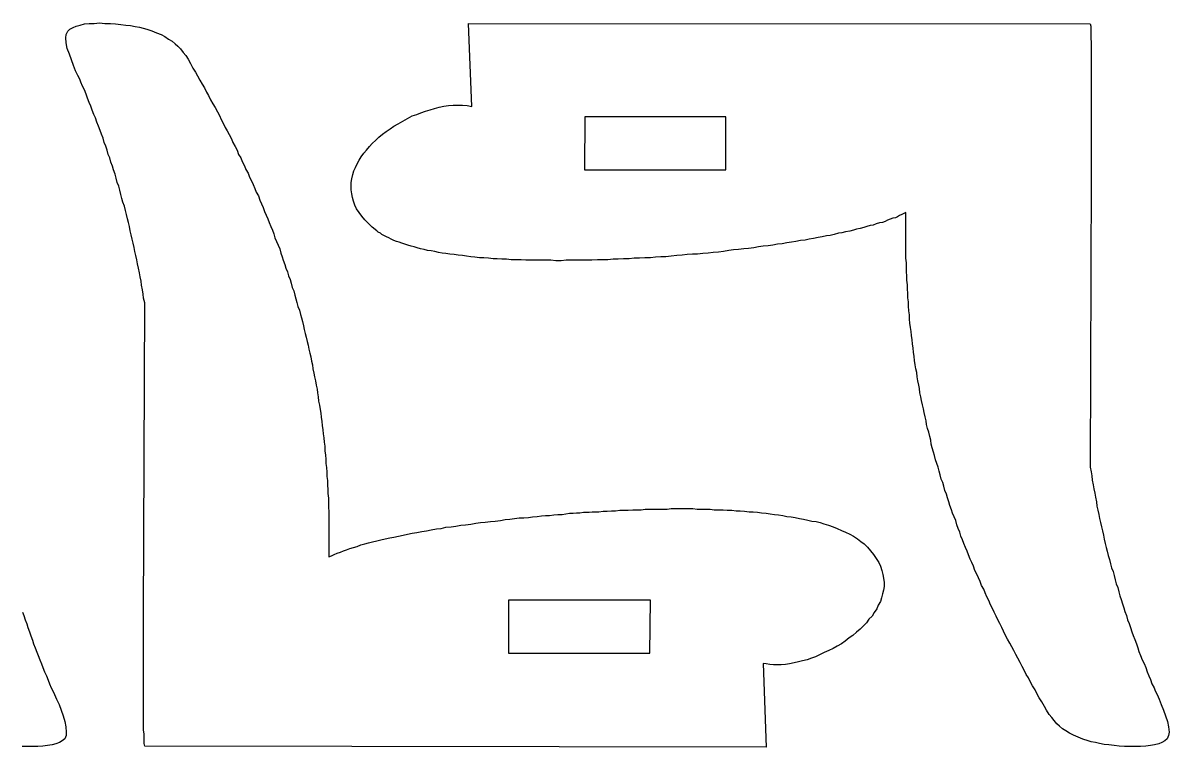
# Model space of a CAD drawing. Extents: x 11 to 591, y 39 to 419.
# Drawn here: x 181.2 to 236.4, y 148 to 182.9 of the extents above; entities that cross this region are included whole.
import ezdxf

# ---------------------------------------------------------------- set-up
doc = ezdxf.new("R2010")
doc.units = 0
doc.layers.get('0').update_dxf_attribs({"linetype": 'CONTINUOUS'})

msp = doc.modelspace()

# ---------------------------------------------------------------- linework, layer by layer
at = {"color": 3}
for p, q in [((183.640419, 182.630266), (183.790419, 182.705266)), ((183.790419, 182.705266), (183.990419, 182.755266)), ((183.990419, 182.755266), (184.190419, 182.805266)), ((184.190419, 182.805266), (184.415419, 182.830266)), ((184.415419, 182.830266), (184.665419, 182.830266)), ((184.665419, 182.830266), (184.915419, 182.855266)), ((184.915419, 182.855266), (185.165419, 182.830266)), ((185.165419, 182.830266), (185.440419, 182.830266)), ((185.440419, 182.830266), (185.690419, 182.805266)), ((185.690419, 182.805266), (185.940419, 182.780266)), ((185.940419, 182.780266), (186.190419, 182.755266)), ((186.190419, 182.755266), (186.415419, 182.730266)), ((186.415419, 182.730266), (186.640419, 182.680266)), ((186.640419, 182.680266), (186.840419, 182.655266)), ((202.840419, 178.830266), (202.690419, 182.830266)), ((202.690419, 182.830266), (232.615419, 182.805266)), ((232.615419, 182.805266), (232.640419, 182.705266)), ((232.640419, 182.705266), (232.640419, 182.580266)), ((183.290419, 182.130266), (183.315419, 182.305266)), ((183.315419, 181.905266), (183.290419, 182.130266)), ((183.315419, 182.305266), (183.390419, 182.455266)), ((183.390419, 182.455266), (183.490419, 182.555266)), ((183.490419, 182.555266), (183.640419, 182.630266)), ((186.840419, 182.655266), (187.015419, 182.605266)), ((187.015419, 182.605266), (187.190419, 182.555266)), ((187.190419, 182.555266), (187.440419, 182.480266)), ((187.440419, 182.480266), (187.665419, 182.380266)), ((187.665419, 182.380266), (187.890419, 182.305266)), ((187.890419, 182.305266), (188.065419, 182.205266)), ((188.065419, 182.205266), (188.240419, 182.080266)), ((232.640419, 182.580266), (232.640419, 182.430266)), ((232.640419, 182.430266), (232.640419, 182.280266)), ((232.640419, 182.280266), (232.640419, 182.105266)), ((183.365419, 181.630266), (183.315419, 181.905266)), ((183.465419, 181.355266), (183.365419, 181.630266)), ((188.240419, 182.080266), (188.415419, 181.980266)), ((188.415419, 181.980266), (188.565419, 181.855266)), ((188.565419, 181.855266), (188.690419, 181.730266)), ((188.690419, 181.730266), (188.815419, 181.605266)), ((188.815419, 181.605266), (188.940419, 181.430266)), ((232.640419, 182.105266), (232.665419, 181.930266)), ((232.665419, 181.930266), (232.665419, 181.730266)), ((232.665419, 181.730266), (232.665419, 181.530266)), ((183.565419, 181.080266), (183.465419, 181.355266)), ((183.665419, 180.805266), (183.565419, 181.080266)), ((188.940419, 181.430266), (189.065419, 181.280266)), ((189.065419, 181.280266), (189.190419, 181.105266)), ((189.190419, 181.105266), (189.290419, 180.905266)), ((232.665419, 181.530266), (232.665419, 181.305266)), ((232.665419, 181.305266), (232.665419, 181.080266)), ((232.665419, 181.080266), (232.665419, 180.855266)), ((183.765419, 180.555266), (183.665419, 180.805266)), ((183.865419, 180.330266), (183.765419, 180.555266)), ((189.290419, 180.905266), (189.415419, 180.680266)), ((189.415419, 180.680266), (189.540419, 180.480266)), ((189.540419, 180.480266), (189.640419, 180.305266)), ((232.665419, 180.855266), (232.665419, 180.605266)), ((232.665419, 180.605266), (232.665419, 180.355266)), ((183.965419, 180.155266), (183.865419, 180.330266)), ((184.015419, 180.005266), (183.965419, 180.155266)), ((184.090419, 179.805266), (184.015419, 180.005266)), ((189.640419, 180.305266), (189.740419, 180.105266)), ((189.740419, 180.105266), (189.865419, 179.905266)), ((232.665419, 180.355266), (232.665419, 180.105266)), ((232.665419, 180.105266), (232.665419, 179.855266)), ((184.190419, 179.630266), (184.090419, 179.805266)), ((184.265419, 179.430266), (184.190419, 179.630266)), ((184.340419, 179.230266), (184.265419, 179.430266)), ((189.865419, 179.905266), (189.965419, 179.730266)), ((189.965419, 179.730266), (190.065419, 179.530266)), ((190.065419, 179.530266), (190.165419, 179.355266)), ((232.665419, 179.855266), (232.665419, 179.580266)), ((232.665419, 179.580266), (232.665419, 179.330266)), ((184.415419, 179.030266), (184.340419, 179.230266)), ((184.490419, 178.855266), (184.415419, 179.030266)), ((184.565419, 178.655266), (184.490419, 178.855266)), ((190.165419, 179.355266), (190.265419, 179.155266)), ((190.265419, 179.155266), (190.365419, 178.955266)), ((190.365419, 178.955266), (190.490419, 178.780266)), ((201.265419, 178.805266), (201.490419, 178.855266)), ((201.490419, 178.855266), (201.715419, 178.880266)), ((201.715419, 178.880266), (201.940419, 178.905266)), ((201.940419, 178.905266), (202.165419, 178.905266)), ((202.165419, 178.905266), (202.390419, 178.905266)), ((202.390419, 178.905266), (202.615419, 178.880266)), ((202.615419, 178.880266), (202.840419, 178.830266)), ((232.665419, 179.330266), (232.665419, 179.055266)), ((232.665419, 179.055266), (232.665419, 178.530266)), ((184.640419, 178.455266), (184.565419, 178.655266)), ((184.715419, 178.280266), (184.640419, 178.455266)), ((184.790419, 178.080266), (184.715419, 178.280266)), ((190.490419, 178.780266), (190.590419, 178.580266)), ((190.590419, 178.580266), (190.690419, 178.405266)), ((190.690419, 178.405266), (190.765419, 178.205266)), ((199.290419, 178.005266), (199.965419, 178.380266)), ((199.965419, 178.380266), (200.190419, 178.455266)), ((200.190419, 178.455266), (200.390419, 178.530266)), ((200.390419, 178.530266), (200.615419, 178.605266)), ((200.615419, 178.605266), (200.840419, 178.680266)), ((200.840419, 178.680266), (201.040419, 178.730266)), ((201.040419, 178.730266), (201.265419, 178.805266)), ((232.665419, 178.530266), (232.665419, 178.005266)), ((184.865419, 177.880266), (184.790419, 178.080266)), ((184.940419, 177.680266), (184.865419, 177.880266)), ((190.765419, 178.205266), (190.865419, 178.030266)), ((190.865419, 178.030266), (190.965419, 177.830266)), ((190.965419, 177.830266), (191.065419, 177.655266)), ((198.715419, 177.630266), (198.915419, 177.755266)), ((198.915419, 177.755266), (199.090419, 177.880266)), ((199.090419, 177.880266), (199.290419, 178.005266)), ((232.665419, 178.005266), (232.665419, 177.255266)), ((185.015419, 177.505266), (184.940419, 177.680266)), ((185.090419, 177.305266), (185.015419, 177.505266)), ((185.140419, 177.105266), (185.090419, 177.305266)), ((191.065419, 177.655266), (191.165419, 177.480266)), ((191.165419, 177.480266), (191.265419, 177.280266)), ((191.265419, 177.280266), (191.340419, 177.105266)), ((198.040419, 177.055266), (198.215419, 177.205266)), ((198.215419, 177.205266), (198.365419, 177.355266)), ((198.365419, 177.355266), (198.540419, 177.505266)), ((198.540419, 177.505266), (198.715419, 177.630266)), ((232.665419, 177.255266), (232.665419, 175.830266)), ((185.215419, 176.930266), (185.140419, 177.105266)), ((185.290419, 176.730266), (185.215419, 176.930266)), ((185.340419, 176.530266), (185.290419, 176.730266)), ((191.340419, 177.105266), (191.440419, 176.905266)), ((191.440419, 176.905266), (191.540419, 176.730266)), ((191.540419, 176.730266), (191.615419, 176.530266)), ((197.640419, 176.580266), (197.765419, 176.730266)), ((197.765419, 176.730266), (197.915419, 176.905266)), ((197.915419, 176.905266), (198.040419, 177.055266)), ((185.415419, 176.355266), (185.340419, 176.530266)), ((185.465419, 176.155266), (185.415419, 176.355266)), ((185.540419, 175.955266), (185.465419, 176.155266)), ((191.615419, 176.530266), (191.715419, 176.355266)), ((191.715419, 176.355266), (191.790419, 176.180266)), ((191.790419, 176.180266), (191.890419, 175.980266)), ((197.240419, 175.905266), (197.315419, 176.080266)), ((197.315419, 176.080266), (197.415419, 176.255266)), ((197.415419, 176.255266), (197.515419, 176.405266)), ((197.515419, 176.405266), (197.640419, 176.580266)), ((185.590419, 175.780266), (185.540419, 175.955266)), ((185.665419, 175.580266), (185.590419, 175.780266)), ((185.715419, 175.380266), (185.665419, 175.580266)), ((191.890419, 175.980266), (191.965419, 175.805266)), ((191.965419, 175.805266), (192.065419, 175.630266)), ((192.065419, 175.630266), (192.140419, 175.430266)), ((197.065419, 175.355266), (197.115419, 175.555266)), ((197.115419, 175.555266), (197.165419, 175.730266)), ((197.165419, 175.730266), (197.240419, 175.905266)), ((232.665419, 175.530266), (232.615419, 161.480266)), ((232.665419, 175.830266), (232.665419, 175.530266)), ((185.765419, 175.180266), (185.715419, 175.380266)), ((185.840419, 175.005266), (185.765419, 175.180266)), ((185.890419, 174.805266), (185.840419, 175.005266)), ((192.140419, 175.430266), (192.240419, 175.255266)), ((192.240419, 175.255266), (192.315419, 175.080266)), ((192.315419, 175.080266), (192.390419, 174.880266)), ((197.040419, 175.180266), (197.065419, 175.355266)), ((197.040419, 175.005266), (197.040419, 175.180266)), ((197.040419, 174.830266), (197.040419, 175.005266)), ((185.940419, 174.605266), (185.890419, 174.805266)), ((185.990419, 174.405266), (185.940419, 174.605266)), ((186.040419, 174.230266), (185.990419, 174.405266)), ((192.390419, 174.880266), (192.465419, 174.705266)), ((192.465419, 174.705266), (192.565419, 174.530266)), ((192.565419, 174.530266), (192.640419, 174.330266)), ((197.065419, 174.630266), (197.040419, 174.830266)), ((197.090419, 174.455266), (197.065419, 174.630266)), ((197.140419, 174.280266), (197.090419, 174.455266)), ((186.115419, 174.030266), (186.040419, 174.230266)), ((186.165419, 173.830266), (186.115419, 174.030266)), ((192.640419, 174.330266), (192.715419, 174.155266)), ((192.715419, 174.155266), (192.790419, 173.980266)), ((192.790419, 173.980266), (192.865419, 173.780266)), ((197.215419, 174.080266), (197.140419, 174.280266)), ((197.290419, 173.905266), (197.215419, 174.080266)), ((197.415419, 173.730266), (197.290419, 173.905266)), ((186.215419, 173.630266), (186.165419, 173.830266)), ((186.265419, 173.430266), (186.215419, 173.630266)), ((186.315419, 173.255266), (186.265419, 173.430266)), ((192.865419, 173.780266), (192.940419, 173.605266)), ((192.940419, 173.605266), (193.015419, 173.430266)), ((193.015419, 173.430266), (193.090419, 173.255266)), ((197.540419, 173.555266), (197.415419, 173.730266)), ((197.690419, 173.380266), (197.540419, 173.555266)), ((197.865419, 173.205266), (197.690419, 173.380266)), ((222.740419, 173.305266), (222.615419, 173.255266)), ((222.865419, 173.355266), (222.740419, 173.305266)), ((222.990419, 173.405266), (222.865419, 173.355266)), ((223.115419, 173.455266), (222.990419, 173.405266)), ((223.240419, 173.480266), (223.115419, 173.455266)), ((223.340419, 173.530266), (223.240419, 173.480266)), ((223.440419, 173.580266), (223.340419, 173.530266)), ((223.540419, 173.630266), (223.440419, 173.580266)), ((223.640419, 173.680266), (223.540419, 173.630266)), ((223.740419, 173.730266), (223.640419, 173.680266)), ((223.740419, 173.505266), (223.740419, 173.730266)), ((223.740419, 173.280266), (223.740419, 173.505266)), ((186.365419, 173.055266), (186.315419, 173.255266)), ((186.390419, 172.855266), (186.365419, 173.055266)), ((186.440419, 172.655266), (186.390419, 172.855266)), ((193.090419, 173.255266), (193.165419, 173.055266)), ((193.165419, 173.055266), (193.240419, 172.880266)), ((193.240419, 172.880266), (193.315419, 172.705266)), ((198.040419, 173.030266), (197.865419, 173.205266)), ((198.265419, 172.855266), (198.040419, 173.030266)), ((198.340419, 172.780266), (198.265419, 172.855266)), ((198.440419, 172.730266), (198.340419, 172.780266)), ((220.665419, 172.755266), (220.490419, 172.730266)), ((220.840419, 172.805266), (220.665419, 172.755266)), ((221.040419, 172.830266), (220.840419, 172.805266)), ((221.215419, 172.880266), (221.040419, 172.830266)), ((221.365419, 172.930266), (221.215419, 172.880266)), ((221.540419, 172.955266), (221.365419, 172.930266)), ((221.715419, 173.005266), (221.540419, 172.955266)), ((221.865419, 173.055266), (221.715419, 173.005266)), ((222.015419, 173.105266), (221.865419, 173.055266)), ((222.165419, 173.130266), (222.015419, 173.105266)), ((222.315419, 173.180266), (222.165419, 173.130266)), ((222.465419, 173.230266), (222.315419, 173.180266)), ((222.615419, 173.255266), (222.465419, 173.230266)), ((223.740419, 173.055266), (223.740419, 173.280266)), ((223.740419, 172.830266), (223.740419, 173.055266)), ((223.740419, 172.605266), (223.740419, 172.830266)), ((186.490419, 172.455266), (186.440419, 172.655266)), ((186.540419, 172.255266), (186.490419, 172.455266)), ((186.590419, 172.055266), (186.540419, 172.255266)), ((193.315419, 172.705266), (193.365419, 172.505266)), ((193.365419, 172.505266), (193.440419, 172.330266)), ((193.440419, 172.330266), (193.515419, 172.155266)), ((198.515419, 172.680266), (198.440419, 172.730266)), ((198.640419, 172.605266), (198.515419, 172.680266)), ((198.740419, 172.555266), (198.640419, 172.605266)), ((198.840419, 172.505266), (198.740419, 172.555266)), ((198.965419, 172.455266), (198.840419, 172.505266)), ((199.090419, 172.380266), (198.965419, 172.455266)), ((199.215419, 172.330266), (199.090419, 172.380266)), ((199.340419, 172.305266), (199.215419, 172.330266)), ((199.465419, 172.255266), (199.340419, 172.305266)), ((199.615419, 172.205266), (199.465419, 172.255266)), ((199.765419, 172.155266), (199.615419, 172.205266)), ((217.565419, 172.205266), (217.340419, 172.155266)), ((217.790419, 172.230266), (217.565419, 172.205266)), ((218.015419, 172.280266), (217.790419, 172.230266)), ((218.240419, 172.305266), (218.015419, 172.280266)), ((218.440419, 172.330266), (218.240419, 172.305266)), ((218.665419, 172.380266), (218.440419, 172.330266)), ((218.890419, 172.405266), (218.665419, 172.380266)), ((219.090419, 172.455266), (218.890419, 172.405266)), ((219.290419, 172.480266), (219.090419, 172.455266)), ((219.515419, 172.530266), (219.290419, 172.480266)), ((219.715419, 172.555266), (219.515419, 172.530266)), ((219.915419, 172.605266), (219.715419, 172.555266)), ((220.090419, 172.630266), (219.915419, 172.605266)), ((220.290419, 172.680266), (220.090419, 172.630266)), ((220.490419, 172.730266), (220.290419, 172.680266)), ((223.740419, 172.405266), (223.740419, 172.605266)), ((223.740419, 172.180266), (223.740419, 172.405266)), ((186.615419, 171.855266), (186.590419, 172.055266)), ((186.665419, 171.655266), (186.615419, 171.855266)), ((186.715419, 171.455266), (186.665419, 171.655266)), ((193.515419, 172.155266), (193.590419, 171.980266)), ((193.590419, 171.980266), (193.640419, 171.780266)), ((193.640419, 171.780266), (193.715419, 171.605266)), ((199.915419, 172.105266), (199.765419, 172.155266)), ((200.065419, 172.080266), (199.915419, 172.105266)), ((200.215419, 172.030266), (200.065419, 172.080266)), ((200.365419, 171.980266), (200.215419, 172.030266)), ((200.540419, 171.955266), (200.365419, 171.980266)), ((200.715419, 171.905266), (200.540419, 171.955266)), ((200.890419, 171.880266), (200.715419, 171.905266)), ((201.065419, 171.855266), (200.890419, 171.880266)), ((201.240419, 171.805266), (201.065419, 171.855266)), ((201.415419, 171.780266), (201.240419, 171.805266)), ((201.590419, 171.755266), (201.415419, 171.780266)), ((201.790419, 171.730266), (201.590419, 171.755266)), ((201.990419, 171.705266), (201.790419, 171.730266)), ((202.190419, 171.680266), (201.990419, 171.705266)), ((202.390419, 171.655266), (202.190419, 171.680266)), ((202.590419, 171.630266), (202.390419, 171.655266)), ((212.715419, 171.655266), (212.440419, 171.630266)), ((212.965419, 171.680266), (212.715419, 171.655266)), ((213.215419, 171.705266), (212.965419, 171.680266)), ((213.465419, 171.730266), (213.215419, 171.705266)), ((213.715419, 171.730266), (213.465419, 171.730266)), ((213.965419, 171.755266), (213.715419, 171.730266)), ((214.215419, 171.780266), (213.965419, 171.755266)), ((214.465419, 171.805266), (214.215419, 171.780266)), ((214.715419, 171.830266), (214.465419, 171.805266)), ((214.965419, 171.855266), (214.715419, 171.830266)), ((215.215419, 171.905266), (214.965419, 171.855266)), ((215.440419, 171.930266), (215.215419, 171.905266)), ((215.690419, 171.955266), (215.440419, 171.930266)), ((215.940419, 171.980266), (215.690419, 171.955266)), ((216.165419, 172.005266), (215.940419, 171.980266)), ((216.415419, 172.030266), (216.165419, 172.005266)), ((216.640419, 172.080266), (216.415419, 172.030266)), ((216.865419, 172.105266), (216.640419, 172.080266)), ((217.115419, 172.130266), (216.865419, 172.105266)), ((217.340419, 172.155266), (217.115419, 172.130266)), ((223.740419, 171.955266), (223.740419, 172.180266)), ((223.740419, 171.755266), (223.740419, 171.955266)), ((223.740419, 171.530266), (223.740419, 171.755266)), ((186.740419, 171.255266), (186.715419, 171.455266)), ((186.790419, 171.055266), (186.740419, 171.255266)), ((193.715419, 171.605266), (193.765419, 171.430266)), ((193.765419, 171.430266), (193.840419, 171.230266)), ((193.840419, 171.230266), (193.890419, 171.055266)), ((202.790419, 171.605266), (202.590419, 171.630266)), ((202.990419, 171.580266), (202.790419, 171.605266)), ((203.215419, 171.555266), (202.990419, 171.580266)), ((203.415419, 171.555266), (203.215419, 171.555266)), ((203.640419, 171.530266), (203.415419, 171.555266)), ((203.865419, 171.505266), (203.640419, 171.530266)), ((204.065419, 171.505266), (203.865419, 171.505266)), ((204.290419, 171.480266), (204.065419, 171.505266)), ((204.515419, 171.480266), (204.290419, 171.480266)), ((204.740419, 171.455266), (204.515419, 171.480266)), ((204.990419, 171.455266), (204.740419, 171.455266)), ((205.215419, 171.455266), (204.990419, 171.455266)), ((205.440419, 171.430266), (205.215419, 171.455266)), ((205.690419, 171.430266), (205.440419, 171.430266)), ((205.915419, 171.430266), (205.690419, 171.430266)), ((206.165419, 171.430266), (205.915419, 171.430266)), ((206.390419, 171.430266), (206.165419, 171.430266)), ((206.640419, 171.430266), (206.390419, 171.430266)), ((206.890419, 171.405266), (206.640419, 171.430266)), ((207.140419, 171.405266), (206.890419, 171.405266)), ((207.390419, 171.430266), (207.140419, 171.405266)), ((207.615419, 171.430266), (207.390419, 171.430266)), ((207.865419, 171.430266), (207.615419, 171.430266)), ((208.115419, 171.430266), (207.865419, 171.430266)), ((208.365419, 171.430266), (208.115419, 171.430266)), ((208.615419, 171.430266), (208.365419, 171.430266)), ((208.890419, 171.455266), (208.615419, 171.430266)), ((209.140419, 171.455266), (208.890419, 171.455266)), ((209.390419, 171.455266), (209.140419, 171.455266)), ((209.640419, 171.480266), (209.390419, 171.455266)), ((209.890419, 171.480266), (209.640419, 171.480266)), ((210.140419, 171.505266), (209.890419, 171.480266)), ((210.415419, 171.505266), (210.140419, 171.505266)), ((210.665419, 171.530266), (210.415419, 171.505266)), ((210.915419, 171.530266), (210.665419, 171.530266)), ((211.165419, 171.555266), (210.915419, 171.530266)), ((211.440419, 171.555266), (211.165419, 171.555266)), ((211.690419, 171.580266), (211.440419, 171.555266)), ((211.940419, 171.605266), (211.690419, 171.580266)), ((212.190419, 171.605266), (211.940419, 171.605266)), ((212.440419, 171.630266), (212.190419, 171.605266)), ((223.765419, 171.305266), (223.740419, 171.530266)), ((223.765419, 171.105266), (223.765419, 171.305266)), ((223.765419, 170.880266), (223.765419, 171.105266)), ((186.840419, 170.830266), (186.790419, 171.055266)), ((186.865419, 170.630266), (186.840419, 170.830266)), ((186.915419, 170.430266), (186.865419, 170.630266)), ((193.890419, 171.055266), (193.965419, 170.880266)), ((193.965419, 170.880266), (194.015419, 170.680266)), ((194.015419, 170.680266), (194.090419, 170.505266)), ((223.790419, 170.680266), (223.765419, 170.880266)), ((223.790419, 170.480266), (223.790419, 170.680266)), ((186.940419, 170.230266), (186.915419, 170.430266)), ((186.990419, 170.005266), (186.940419, 170.230266)), ((187.015419, 169.805266), (186.990419, 170.005266)), ((194.090419, 170.505266), (194.140419, 170.330266)), ((194.140419, 170.330266), (194.190419, 170.130266)), ((194.190419, 170.130266), (194.265419, 169.955266)), ((223.815419, 170.255266), (223.790419, 170.480266)), ((223.815419, 170.055266), (223.815419, 170.255266)), ((223.840419, 169.830266), (223.815419, 170.055266)), ((187.040419, 169.605266), (187.015419, 169.805266)), ((187.090419, 169.380266), (187.040419, 169.605266)), ((194.265419, 169.955266), (194.315419, 169.755266)), ((194.315419, 169.755266), (194.365419, 169.580266)), ((194.365419, 169.580266), (194.415419, 169.405266)), ((223.840419, 169.630266), (223.840419, 169.830266)), ((223.865419, 169.430266), (223.840419, 169.630266)), ((223.865419, 169.230266), (223.865419, 169.430266)), ((187.040419, 154.355266), (187.090419, 169.380266)), ((194.415419, 169.405266), (194.465419, 169.205266)), ((194.465419, 169.205266), (194.540419, 169.030266)), ((194.540419, 169.030266), (194.590419, 168.830266)), ((223.890419, 169.005266), (223.865419, 169.230266)), ((223.915419, 168.805266), (223.890419, 169.005266)), ((194.590419, 168.830266), (194.640419, 168.655266)), ((194.640419, 168.655266), (194.690419, 168.480266)), ((194.690419, 168.480266), (194.740419, 168.280266)), ((223.915419, 168.605266), (223.915419, 168.805266)), ((223.940419, 168.405266), (223.915419, 168.605266)), ((223.965419, 168.205266), (223.940419, 168.405266)), ((194.740419, 168.280266), (194.765419, 168.105266)), ((194.765419, 168.105266), (194.815419, 167.905266)), ((194.815419, 167.905266), (194.865419, 167.730266)), ((223.990419, 168.005266), (223.965419, 168.205266)), ((224.015419, 167.805266), (223.990419, 168.005266)), ((224.040419, 167.605266), (224.015419, 167.805266)), ((194.865419, 167.730266), (194.915419, 167.530266)), ((194.915419, 167.530266), (194.965419, 167.355266)), ((194.965419, 167.355266), (194.990419, 167.155266)), ((224.065419, 167.405266), (224.040419, 167.605266)), ((224.090419, 167.205266), (224.065419, 167.405266)), ((194.990419, 167.155266), (195.040419, 166.955266)), ((195.040419, 166.955266), (195.090419, 166.780266)), ((195.090419, 166.780266), (195.115419, 166.580266)), ((224.115419, 167.005266), (224.090419, 167.205266)), ((224.140419, 166.805266), (224.115419, 167.005266)), ((224.165419, 166.605266), (224.140419, 166.805266)), ((195.115419, 166.580266), (195.165419, 166.405266)), ((195.165419, 166.405266), (195.190419, 166.205266)), ((195.190419, 166.205266), (195.240419, 166.005266)), ((224.190419, 166.405266), (224.165419, 166.605266)), ((224.215419, 166.205266), (224.190419, 166.405266)), ((224.265419, 166.030266), (224.215419, 166.205266)), ((195.240419, 166.005266), (195.265419, 165.830266)), ((195.265419, 165.830266), (195.315419, 165.630266)), ((195.315419, 165.630266), (195.340419, 165.430266)), ((224.290419, 165.830266), (224.265419, 166.030266)), ((224.315419, 165.630266), (224.290419, 165.830266)), ((224.365419, 165.430266), (224.315419, 165.630266)), ((195.340419, 165.430266), (195.390419, 165.230266)), ((195.390419, 165.230266), (195.415419, 165.055266)), ((195.415419, 165.055266), (195.440419, 164.855266)), ((224.390419, 165.255266), (224.365419, 165.430266)), ((224.415419, 165.055266), (224.390419, 165.255266)), ((224.465419, 164.855266), (224.415419, 165.055266)), ((195.440419, 164.855266), (195.465419, 164.655266)), ((195.465419, 164.655266), (195.515419, 164.455266)), ((224.490419, 164.680266), (224.465419, 164.855266)), ((224.540419, 164.480266), (224.490419, 164.680266)), ((224.590419, 164.280266), (224.540419, 164.480266)), ((195.515419, 164.455266), (195.540419, 164.255266)), ((195.540419, 164.255266), (195.565419, 164.080266)), ((195.565419, 164.080266), (195.590419, 163.880266)), ((224.615419, 164.105266), (224.590419, 164.280266)), ((224.665419, 163.905266), (224.615419, 164.105266)), ((195.590419, 163.880266), (195.615419, 163.680266)), ((195.615419, 163.680266), (195.640419, 163.480266)), ((195.640419, 163.480266), (195.665419, 163.280266)), ((224.715419, 163.705266), (224.665419, 163.905266)), ((224.740419, 163.530266), (224.715419, 163.705266)), ((224.790419, 163.330266), (224.740419, 163.530266)), ((195.665419, 163.280266), (195.690419, 163.080266)), ((195.690419, 163.080266), (195.715419, 162.880266)), ((195.715419, 162.880266), (195.740419, 162.680266)), ((224.840419, 163.155266), (224.790419, 163.330266)), ((224.890419, 162.955266), (224.840419, 163.155266)), ((224.940419, 162.780266), (224.890419, 162.955266)), ((195.740419, 162.680266), (195.765419, 162.480266)), ((195.765419, 162.480266), (195.765419, 162.255266)), ((195.765419, 162.255266), (195.790419, 162.055266)), ((224.965419, 162.580266), (224.940419, 162.780266)), ((225.015419, 162.405266), (224.965419, 162.580266)), ((225.065419, 162.205266), (225.015419, 162.405266)), ((195.790419, 162.055266), (195.815419, 161.855266)), ((195.815419, 161.855266), (195.815419, 161.655266)), ((225.115419, 162.030266), (225.065419, 162.205266)), ((225.165419, 161.830266), (225.115419, 162.030266)), ((225.240419, 161.655266), (225.165419, 161.830266)), ((195.815419, 161.655266), (195.840419, 161.455266)), ((195.840419, 161.455266), (195.865419, 161.230266)), ((195.865419, 161.230266), (195.865419, 161.030266)), ((225.290419, 161.480266), (225.240419, 161.655266)), ((225.340419, 161.280266), (225.290419, 161.480266)), ((225.390419, 161.105266), (225.340419, 161.280266)), ((232.615419, 161.480266), (232.665419, 161.255266)), ((232.665419, 161.255266), (232.690419, 161.055266)), ((195.865419, 161.030266), (195.890419, 160.830266)), ((195.890419, 160.830266), (195.890419, 160.605266)), ((195.890419, 160.605266), (195.915419, 160.405266)), ((225.440419, 160.905266), (225.390419, 161.105266)), ((225.515419, 160.730266), (225.440419, 160.905266)), ((225.565419, 160.555266), (225.515419, 160.730266)), ((232.690419, 161.055266), (232.715419, 160.855266)), ((232.715419, 160.855266), (232.765419, 160.630266)), ((232.765419, 160.630266), (232.790419, 160.430266)), ((195.915419, 160.405266), (195.915419, 160.205266)), ((195.915419, 160.205266), (195.940419, 159.980266)), ((225.615419, 160.355266), (225.565419, 160.555266)), ((225.690419, 160.180266), (225.615419, 160.355266)), ((225.740419, 160.005266), (225.690419, 160.180266)), ((232.790419, 160.430266), (232.840419, 160.230266)), ((232.840419, 160.230266), (232.865419, 160.030266)), ((195.940419, 159.980266), (195.940419, 159.780266)), ((195.940419, 159.780266), (195.940419, 159.555266)), ((195.940419, 159.555266), (195.965419, 159.330266)), ((225.815419, 159.805266), (225.740419, 160.005266)), ((225.865419, 159.630266), (225.815419, 159.805266)), ((225.940419, 159.430266), (225.865419, 159.630266)), ((232.865419, 160.030266), (232.915419, 159.805266)), ((232.915419, 159.805266), (232.940419, 159.605266)), ((232.940419, 159.605266), (232.990419, 159.405266)), ((195.965419, 159.330266), (195.965419, 159.130266)), ((195.965419, 159.130266), (195.965419, 158.905266)), ((204.215419, 158.905266), (204.440419, 158.955266)), ((204.440419, 158.955266), (204.665419, 158.980266)), ((204.665419, 158.980266), (204.890419, 159.005266)), ((204.890419, 159.005266), (205.115419, 159.030266)), ((205.115419, 159.030266), (205.340419, 159.030266)), ((205.340419, 159.030266), (205.565419, 159.055266)), ((205.565419, 159.055266), (205.765419, 159.080266)), ((205.765419, 159.080266), (205.990419, 159.105266)), ((205.990419, 159.105266), (206.190419, 159.130266)), ((206.190419, 159.130266), (206.390419, 159.155266)), ((206.390419, 159.155266), (206.590419, 159.155266)), ((206.590419, 159.155266), (206.790419, 159.180266)), ((206.790419, 159.180266), (206.990419, 159.205266)), ((206.990419, 159.205266), (207.190419, 159.205266)), ((207.190419, 159.205266), (207.365419, 159.230266)), ((207.365419, 159.230266), (207.540419, 159.255266)), ((207.540419, 159.255266), (207.715419, 159.255266)), ((207.715419, 159.255266), (207.890419, 159.280266)), ((207.890419, 159.280266), (208.040419, 159.280266)), ((208.040419, 159.280266), (208.215419, 159.305266)), ((208.215419, 159.305266), (208.365419, 159.305266)), ((208.365419, 159.305266), (208.490419, 159.305266)), ((208.490419, 159.305266), (208.640419, 159.330266)), ((208.640419, 159.330266), (208.765419, 159.330266)), ((208.765419, 159.330266), (208.965419, 159.330266)), ((208.965419, 159.330266), (209.165419, 159.355266)), ((209.165419, 159.355266), (209.365419, 159.355266)), ((209.365419, 159.355266), (209.565419, 159.380266)), ((209.565419, 159.380266), (209.765419, 159.380266)), ((209.765419, 159.380266), (209.965419, 159.405266)), ((209.965419, 159.405266), (210.165419, 159.405266)), ((210.165419, 159.405266), (210.365419, 159.405266)), ((210.365419, 159.405266), (210.590419, 159.430266)), ((210.590419, 159.430266), (210.790419, 159.430266)), ((210.790419, 159.430266), (210.990419, 159.430266)), ((210.990419, 159.430266), (211.190419, 159.455266)), ((211.190419, 159.455266), (211.390419, 159.455266)), ((211.390419, 159.455266), (211.615419, 159.455266)), ((211.615419, 159.455266), (211.815419, 159.455266)), ((211.815419, 159.455266), (212.015419, 159.455266)), ((212.015419, 159.455266), (212.240419, 159.455266)), ((212.240419, 159.455266), (212.440419, 159.480266)), ((212.440419, 159.480266), (212.640419, 159.480266)), ((212.640419, 159.480266), (212.840419, 159.480266)), ((212.840419, 159.480266), (213.065419, 159.480266)), ((213.065419, 159.480266), (213.265419, 159.480266)), ((213.265419, 159.480266), (213.490419, 159.480266)), ((213.490419, 159.480266), (213.690419, 159.455266)), ((213.690419, 159.455266), (213.890419, 159.455266)), ((213.890419, 159.455266), (214.115419, 159.455266)), ((214.115419, 159.455266), (214.315419, 159.455266)), ((214.315419, 159.455266), (214.515419, 159.430266)), ((214.515419, 159.430266), (214.740419, 159.430266)), ((214.740419, 159.430266), (214.940419, 159.430266)), ((214.940419, 159.430266), (215.140419, 159.405266)), ((215.140419, 159.405266), (215.365419, 159.405266)), ((215.365419, 159.405266), (215.565419, 159.380266)), ((215.565419, 159.380266), (215.765419, 159.380266)), ((215.765419, 159.380266), (215.965419, 159.355266)), ((215.965419, 159.355266), (216.190419, 159.330266)), ((216.190419, 159.330266), (216.390419, 159.330266)), ((216.390419, 159.330266), (216.590419, 159.305266)), ((216.590419, 159.305266), (216.790419, 159.280266)), ((216.790419, 159.280266), (217.015419, 159.255266)), ((217.015419, 159.255266), (217.215419, 159.230266)), ((217.215419, 159.230266), (217.415419, 159.205266)), ((217.415419, 159.205266), (217.615419, 159.180266)), ((217.615419, 159.180266), (217.815419, 159.155266)), ((217.815419, 159.155266), (218.015419, 159.105266)), ((218.015419, 159.105266), (218.215419, 159.080266)), ((218.215419, 159.080266), (218.415419, 159.055266)), ((218.415419, 159.055266), (218.615419, 159.005266)), ((218.615419, 159.005266), (218.815419, 158.980266)), ((218.815419, 158.980266), (219.015419, 158.930266)), ((225.990419, 159.255266), (225.940419, 159.430266)), ((226.065419, 159.080266), (225.990419, 159.255266)), ((226.140419, 158.905266), (226.065419, 159.080266)), ((232.990419, 159.405266), (233.040419, 159.205266)), ((233.040419, 159.205266), (233.065419, 159.005266)), ((233.065419, 159.005266), (233.115419, 158.805266)), ((195.965419, 158.905266), (195.965419, 158.705266)), ((195.965419, 158.705266), (195.965419, 158.480266)), ((195.965419, 158.480266), (195.965419, 158.255266)), ((200.440419, 158.380266), (200.665419, 158.405266)), ((200.665419, 158.405266), (200.890419, 158.455266)), ((200.890419, 158.455266), (201.140419, 158.505266)), ((201.140419, 158.505266), (201.365419, 158.530266)), ((201.365419, 158.530266), (201.590419, 158.580266)), ((201.590419, 158.580266), (201.840419, 158.605266)), ((201.840419, 158.605266), (202.065419, 158.630266)), ((202.065419, 158.630266), (202.315419, 158.680266)), ((202.315419, 158.680266), (202.540419, 158.705266)), ((202.540419, 158.705266), (202.790419, 158.730266)), ((202.790419, 158.730266), (203.040419, 158.780266)), ((203.040419, 158.780266), (203.265419, 158.805266)), ((203.265419, 158.805266), (203.490419, 158.830266)), ((203.490419, 158.830266), (203.740419, 158.855266)), ((203.740419, 158.855266), (203.965419, 158.880266)), ((203.965419, 158.880266), (204.215419, 158.905266)), ((219.015419, 158.930266), (219.215419, 158.880266)), ((219.215419, 158.880266), (219.415419, 158.855266)), ((219.415419, 158.855266), (219.615419, 158.805266)), ((219.615419, 158.805266), (219.790419, 158.755266)), ((219.790419, 158.755266), (220.015419, 158.680266)), ((220.015419, 158.680266), (220.240419, 158.605266)), ((220.240419, 158.605266), (220.440419, 158.530266)), ((220.440419, 158.530266), (220.640419, 158.430266)), ((220.640419, 158.430266), (220.840419, 158.355266)), ((226.190419, 158.705266), (226.140419, 158.905266)), ((226.265419, 158.530266), (226.190419, 158.705266)), ((226.340419, 158.355266), (226.265419, 158.530266)), ((233.115419, 158.805266), (233.165419, 158.605266)), ((233.165419, 158.605266), (233.215419, 158.405266)), ((233.215419, 158.405266), (233.265419, 158.205266)), ((195.965419, 158.255266), (195.965419, 158.030266)), ((195.965419, 158.030266), (195.965419, 157.805266)), ((197.865419, 157.830266), (198.065419, 157.880266)), ((198.065419, 157.880266), (198.265419, 157.930266)), ((198.265419, 157.930266), (198.465419, 157.980266)), ((198.465419, 157.980266), (198.665419, 158.030266)), ((198.665419, 158.030266), (198.890419, 158.080266)), ((198.890419, 158.080266), (199.090419, 158.105266)), ((199.090419, 158.105266), (199.315419, 158.155266)), ((199.315419, 158.155266), (199.540419, 158.205266)), ((199.540419, 158.205266), (199.740419, 158.255266)), ((199.740419, 158.255266), (199.965419, 158.305266)), ((199.965419, 158.305266), (200.190419, 158.330266)), ((200.190419, 158.330266), (200.440419, 158.380266)), ((220.840419, 158.355266), (221.040419, 158.255266)), ((221.040419, 158.255266), (221.215419, 158.155266)), ((221.215419, 158.155266), (221.415419, 158.030266)), ((221.415419, 158.030266), (221.565419, 157.905266)), ((221.565419, 157.905266), (221.740419, 157.780266)), ((226.390419, 158.155266), (226.340419, 158.355266)), ((226.465419, 157.980266), (226.390419, 158.155266)), ((226.540419, 157.805266), (226.465419, 157.980266)), ((233.265419, 158.205266), (233.290419, 158.005266)), ((233.290419, 158.005266), (233.340419, 157.805266)), ((195.965419, 157.805266), (195.965419, 157.580266)), ((195.965419, 157.580266), (195.965419, 157.380266)), ((195.965419, 157.380266), (195.965419, 157.155266)), ((196.215419, 157.280266), (196.365419, 157.330266)), ((196.365419, 157.330266), (196.515419, 157.380266)), ((196.515419, 157.380266), (196.665419, 157.455266)), ((196.665419, 157.455266), (196.815419, 157.505266)), ((196.815419, 157.505266), (196.965419, 157.555266)), ((196.965419, 157.555266), (197.140419, 157.605266)), ((197.140419, 157.605266), (197.315419, 157.655266)), ((197.315419, 157.655266), (197.490419, 157.730266)), ((197.490419, 157.730266), (197.690419, 157.780266)), ((197.690419, 157.780266), (197.865419, 157.830266)), ((221.740419, 157.780266), (221.890419, 157.630266)), ((221.890419, 157.630266), (222.040419, 157.455266)), ((222.040419, 157.455266), (222.190419, 157.280266)), ((226.615419, 157.605266), (226.540419, 157.805266)), ((226.690419, 157.430266), (226.615419, 157.605266)), ((226.765419, 157.255266), (226.690419, 157.430266)), ((233.340419, 157.805266), (233.390419, 157.605266)), ((233.390419, 157.605266), (233.440419, 157.430266)), ((233.440419, 157.430266), (233.490419, 157.230266)), ((195.965419, 157.155266), (196.090419, 157.205266)), ((196.090419, 157.205266), (196.215419, 157.280266)), ((222.190419, 157.280266), (222.315419, 157.080266)), ((222.315419, 157.080266), (222.440419, 156.880266)), ((222.440419, 156.880266), (222.515419, 156.705266)), ((226.840419, 157.055266), (226.765419, 157.255266)), ((226.915419, 156.880266), (226.840419, 157.055266)), ((226.990419, 156.705266), (226.915419, 156.880266)), ((233.490419, 157.230266), (233.540419, 157.030266)), ((233.540419, 157.030266), (233.590419, 156.830266)), ((233.590419, 156.830266), (233.640419, 156.630266)), ((222.515419, 156.705266), (222.590419, 156.505266)), ((222.590419, 156.505266), (222.640419, 156.305266)), ((222.640419, 156.305266), (222.665419, 156.130266)), ((227.065419, 156.505266), (226.990419, 156.705266)), ((227.165419, 156.330266), (227.065419, 156.505266)), ((227.240419, 156.155266), (227.165419, 156.330266)), ((233.640419, 156.630266), (233.715419, 156.455266)), ((233.715419, 156.455266), (233.765419, 156.255266)), ((233.765419, 156.255266), (233.815419, 156.055266)), ((222.665419, 156.130266), (222.690419, 155.930266)), ((222.690419, 155.730266), (222.665419, 155.555266)), ((222.690419, 155.930266), (222.690419, 155.730266)), ((227.315419, 155.980266), (227.240419, 156.155266)), ((227.390419, 155.780266), (227.315419, 155.980266)), ((227.490419, 155.605266), (227.390419, 155.780266)), ((233.815419, 156.055266), (233.865419, 155.855266)), ((233.865419, 155.855266), (233.940419, 155.680266)), ((233.940419, 155.680266), (233.990419, 155.480266)), ((222.565419, 155.180266), (222.515419, 155.005266)), ((222.615419, 155.380266), (222.565419, 155.180266)), ((222.665419, 155.555266), (222.615419, 155.380266)), ((227.565419, 155.430266), (227.490419, 155.605266)), ((227.640419, 155.230266), (227.565419, 155.430266)), ((227.740419, 155.055266), (227.640419, 155.230266)), ((233.990419, 155.480266), (234.040419, 155.280266)), ((234.040419, 155.280266), (234.115419, 155.105266)), ((234.115419, 155.105266), (234.165419, 154.905266)), ((222.340419, 154.655266), (222.215419, 154.480266)), ((222.415419, 154.830266), (222.340419, 154.655266)), ((222.515419, 155.005266), (222.415419, 154.830266)), ((227.815419, 154.855266), (227.740419, 155.055266)), ((227.915419, 154.680266), (227.815419, 154.855266)), ((227.990419, 154.505266), (227.915419, 154.680266)), ((234.165419, 154.905266), (234.240419, 154.705266)), ((234.240419, 154.705266), (234.290419, 154.530266)), ((234.290419, 154.530266), (234.365419, 154.330266)), ((181.215419, 154.505266), (181.265419, 154.330266)), ((181.265419, 154.330266), (181.340419, 154.130266)), ((181.340419, 154.130266), (181.415419, 153.930266)), ((187.040419, 154.055266), (187.040419, 154.355266)), ((187.040419, 152.580266), (187.040419, 154.055266)), ((221.840419, 153.980266), (221.690419, 153.830266)), ((221.965419, 154.155266), (221.840419, 153.980266)), ((222.115419, 154.305266), (221.965419, 154.155266)), ((222.215419, 154.480266), (222.115419, 154.305266)), ((228.090419, 154.305266), (227.990419, 154.505266)), ((228.165419, 154.130266), (228.090419, 154.305266)), ((228.265419, 153.955266), (228.165419, 154.130266)), ((234.365419, 154.330266), (234.415419, 154.130266)), ((234.415419, 154.130266), (234.490419, 153.955266)), ((181.415419, 153.930266), (181.465419, 153.755266)), ((181.465419, 153.755266), (181.540419, 153.555266)), ((181.540419, 153.555266), (181.615419, 153.355266)), ((221.365419, 153.530266), (221.190419, 153.380266)), ((221.540419, 153.680266), (221.365419, 153.530266)), ((221.690419, 153.830266), (221.540419, 153.680266)), ((228.365419, 153.755266), (228.265419, 153.955266)), ((228.440419, 153.580266), (228.365419, 153.755266)), ((228.540419, 153.380266), (228.440419, 153.580266)), ((234.490419, 153.955266), (234.565419, 153.755266)), ((234.565419, 153.755266), (234.615419, 153.555266)), ((234.615419, 153.555266), (234.690419, 153.380266)), ((181.615419, 153.355266), (181.690419, 153.155266)), ((181.690419, 153.155266), (181.740419, 152.980266)), ((181.740419, 152.980266), (181.815419, 152.780266)), ((220.640419, 152.980266), (220.440419, 152.855266)), ((220.815419, 153.105266), (220.640419, 152.980266)), ((221.015419, 153.255266), (220.815419, 153.105266)), ((221.190419, 153.380266), (221.015419, 153.255266)), ((228.640419, 153.205266), (228.540419, 153.380266)), ((228.740419, 153.005266), (228.640419, 153.205266)), ((228.840419, 152.830266), (228.740419, 153.005266)), ((234.690419, 153.380266), (234.765419, 153.180266)), ((234.765419, 153.180266), (234.840419, 152.980266)), ((234.840419, 152.980266), (234.915419, 152.780266)), ((181.815419, 152.780266), (181.890419, 152.580266)), ((181.890419, 152.580266), (181.965419, 152.405266)), ((181.965419, 152.405266), (182.040419, 152.205266)), ((187.040419, 152.105266), (187.040419, 152.580266)), ((219.390419, 152.355266), (219.190419, 152.280266)), ((219.615419, 152.455266), (219.390419, 152.355266)), ((219.815419, 152.555266), (219.615419, 152.455266)), ((220.040419, 152.655266), (219.815419, 152.555266)), ((220.240419, 152.755266), (220.040419, 152.655266)), ((220.440419, 152.855266), (220.240419, 152.755266)), ((228.940419, 152.655266), (228.840419, 152.830266)), ((229.040419, 152.455266), (228.940419, 152.655266)), ((229.140419, 152.280266), (229.040419, 152.455266)), ((234.915419, 152.780266), (234.965419, 152.605266)), ((234.965419, 152.605266), (235.040419, 152.405266)), ((235.040419, 152.405266), (235.115419, 152.205266)), ((182.040419, 152.205266), (182.115419, 152.005266)), ((182.115419, 152.005266), (182.190419, 151.830266)), ((182.190419, 151.830266), (182.265419, 151.630266)), ((187.040419, 151.605266), (187.040419, 152.105266)), ((217.015419, 152.005266), (216.865419, 152.030266)), ((216.865419, 152.030266), (217.015419, 148.005266)), ((217.190419, 151.980266), (217.015419, 152.005266)), ((217.365419, 151.955266), (217.190419, 151.980266)), ((217.565419, 151.955266), (217.365419, 151.955266)), ((217.740419, 151.955266), (217.565419, 151.955266)), ((217.940419, 151.980266), (217.740419, 151.955266)), ((218.140419, 152.005266), (217.940419, 151.980266)), ((218.365419, 152.055266), (218.140419, 152.005266)), ((218.565419, 152.105266), (218.365419, 152.055266)), ((218.765419, 152.155266), (218.565419, 152.105266)), ((218.990419, 152.205266), (218.765419, 152.155266)), ((219.190419, 152.280266), (218.990419, 152.205266)), ((229.240419, 152.080266), (229.140419, 152.280266)), ((229.340419, 151.880266), (229.240419, 152.080266)), ((229.440419, 151.705266), (229.340419, 151.880266)), ((235.115419, 152.205266), (235.215419, 152.030266)), ((235.215419, 152.030266), (235.290419, 151.830266)), ((235.290419, 151.830266), (235.365419, 151.630266)), ((182.265419, 151.630266), (182.365419, 151.430266)), ((182.365419, 151.430266), (182.440419, 151.230266)), ((182.440419, 151.230266), (182.515419, 151.055266)), ((187.040419, 151.355266), (187.040419, 151.605266)), ((187.040419, 151.105266), (187.040419, 151.355266)), ((229.540419, 151.505266), (229.440419, 151.705266)), ((229.640419, 151.330266), (229.540419, 151.505266)), ((229.740419, 151.130266), (229.640419, 151.330266)), ((235.365419, 151.630266), (235.440419, 151.430266)), ((235.440419, 151.430266), (235.515419, 151.255266)), ((235.515419, 151.255266), (235.590419, 151.055266)), ((182.515419, 151.055266), (182.590419, 150.855266)), ((182.590419, 150.855266), (182.665419, 150.705266)), ((182.665419, 150.705266), (182.740419, 150.530266)), ((187.040419, 150.855266), (187.040419, 151.105266)), ((187.040419, 150.605266), (187.040419, 150.855266)), ((229.840419, 150.955266), (229.740419, 151.130266)), ((229.965419, 150.755266), (229.840419, 150.955266)), ((230.065419, 150.555266), (229.965419, 150.755266)), ((235.590419, 151.055266), (235.690419, 150.855266)), ((235.690419, 150.855266), (235.740419, 150.705266)), ((235.740419, 150.705266), (235.840419, 150.530266)), ((182.740419, 150.530266), (182.840419, 150.305266)), ((182.840419, 150.305266), (182.965419, 150.055266)), ((187.040419, 150.355266), (187.040419, 150.605266)), ((187.040419, 150.105266), (187.040419, 150.355266)), ((230.165419, 150.380266), (230.065419, 150.555266)), ((230.290419, 150.180266), (230.165419, 150.380266)), ((230.415419, 149.955266), (230.290419, 150.180266)), ((235.840419, 150.530266), (235.940419, 150.305266)), ((235.940419, 150.305266), (236.040419, 150.055266)), ((182.965419, 150.055266), (183.065419, 149.780266)), ((183.065419, 149.780266), (183.165419, 149.505266)), ((187.040419, 149.880266), (187.040419, 150.105266)), ((187.040419, 149.655266), (187.040419, 149.880266)), ((187.040419, 149.430266), (187.040419, 149.655266)), ((230.515419, 149.780266), (230.415419, 149.955266)), ((230.640419, 149.580266), (230.515419, 149.780266)), ((230.765419, 149.430266), (230.640419, 149.580266)), ((236.040419, 150.055266), (236.140419, 149.780266)), ((236.140419, 149.780266), (236.240419, 149.505266)), ((183.165419, 149.505266), (183.240419, 149.230266)), ((183.240419, 149.230266), (183.290419, 148.980266)), ((187.040419, 149.205266), (187.040419, 149.430266)), ((187.040419, 149.005266), (187.040419, 149.205266)), ((230.890419, 149.280266), (230.765419, 149.430266)), ((231.015419, 149.130266), (230.890419, 149.280266)), ((231.140419, 149.005266), (231.015419, 149.130266)), ((236.240419, 149.505266), (236.340419, 149.230266)), ((236.340419, 149.230266), (236.390419, 148.980266)), ((183.315419, 148.555266), (183.240419, 148.405266)), ((183.290419, 148.980266), (183.315419, 148.730266)), ((183.315419, 148.730266), (183.315419, 148.555266)), ((187.040419, 148.830266), (187.040419, 149.005266)), ((187.065419, 148.630266), (187.040419, 148.830266)), ((187.065419, 148.480266), (187.065419, 148.630266)), ((187.065419, 148.330266), (187.065419, 148.480266)), ((231.290419, 148.880266), (231.140419, 149.005266)), ((231.440419, 148.780266), (231.290419, 148.880266)), ((231.615419, 148.680266), (231.440419, 148.780266)), ((231.815419, 148.580266), (231.615419, 148.680266)), ((232.040419, 148.480266), (231.815419, 148.580266)), ((232.265419, 148.380266), (232.040419, 148.480266)), ((236.390419, 148.555266), (236.315419, 148.405266)), ((236.390419, 148.980266), (236.415419, 148.730266)), ((236.415419, 148.730266), (236.390419, 148.555266)), ((181.440419, 148.030266), (181.190419, 148.030266)), ((181.690419, 148.030266), (181.440419, 148.030266)), ((181.940419, 148.030266), (181.690419, 148.030266)), ((182.190419, 148.055266), (181.940419, 148.030266)), ((182.415419, 148.080266), (182.190419, 148.055266)), ((182.640419, 148.105266), (182.415419, 148.080266)), ((182.815419, 148.155266), (182.640419, 148.105266)), ((182.990419, 148.230266), (182.815419, 148.155266)), ((183.115419, 148.305266), (182.990419, 148.230266)), ((183.240419, 148.405266), (183.115419, 148.305266)), ((187.065419, 148.180266), (187.065419, 148.330266)), ((187.090419, 148.055266), (187.065419, 148.180266)), ((217.015419, 148.005266), (187.090419, 148.055266)), ((232.515419, 148.305266), (232.265419, 148.380266)), ((232.665419, 148.255266), (232.515419, 148.305266)), ((232.865419, 148.230266), (232.665419, 148.255266)), ((233.065419, 148.180266), (232.865419, 148.230266)), ((233.290419, 148.130266), (233.065419, 148.180266)), ((233.515419, 148.105266), (233.290419, 148.130266)), ((233.765419, 148.080266), (233.515419, 148.105266)), ((234.015419, 148.055266), (233.765419, 148.080266)), ((234.265419, 148.030266), (234.015419, 148.055266)), ((234.540419, 148.030266), (234.265419, 148.030266)), ((234.790419, 148.030266), (234.540419, 148.030266)), ((235.040419, 148.030266), (234.790419, 148.030266)), ((235.290419, 148.055266), (235.040419, 148.030266)), ((235.515419, 148.080266), (235.290419, 148.055266)), ((235.715419, 148.105266), (235.515419, 148.080266)), ((235.915419, 148.155266), (235.715419, 148.105266)), ((236.065419, 148.230266), (235.915419, 148.155266)), ((236.215419, 148.305266), (236.065419, 148.230266)), ((236.315419, 148.405266), (236.215419, 148.305266))]:
    msp.add_line(p, q, dxfattribs=at)
at = {"color": 7}
for p, q in [((208.290419, 178.330266), (208.265419, 175.780266)), ((215.065419, 178.330266), (208.290419, 178.330266)), ((215.065419, 175.780266), (215.065419, 178.330266)), ((208.265419, 175.780266), (215.065419, 175.780266)), ((204.615419, 155.080266), (204.615419, 152.530266)), ((211.440419, 155.080266), (204.615419, 155.080266)), ((211.415419, 152.530266), (211.440419, 155.080266)), ((204.615419, 152.530266), (211.415419, 152.530266))]:
    msp.add_line(p, q, dxfattribs=at)

doc.saveas('drawing.dxf')
